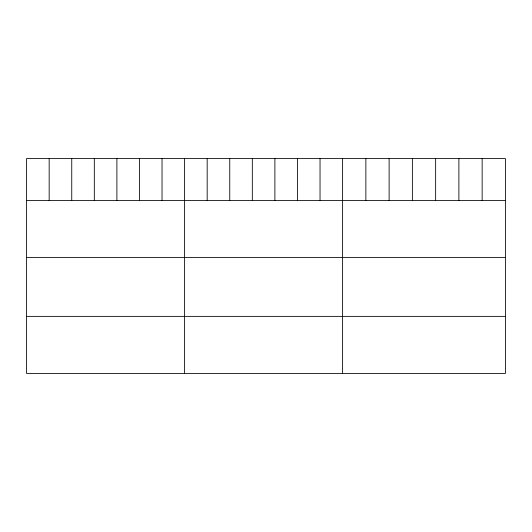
<?xml version="1.0" encoding="UTF-8"?>
<svg xmlns="http://www.w3.org/2000/svg" width="532" height="532" viewBox="0 0 532 532"><rect width="100%" height="100%" fill="white"/><g stroke="black" fill="none" stroke-linecap="round" stroke-linejoin="round"><path stroke-width="0.8" d="M505.4 200.424L505.4 373.471L26.6 373.471L26.6 158.529L505.4 158.529L505.4 200.424L26.6 200.424M26.6 257.535L505.4 257.535M26.6 316.367L505.4 316.367M482.145 158.529L482.145 200.424M458.89 158.529L458.89 200.424M435.635 158.529L435.635 200.424M412.373 158.529L412.373 200.424M389.118 158.529L389.118 200.424M365.863 158.529L365.863 200.424M342.608 158.529L342.608 373.471M320.038 158.529L320.038 200.424M297.461 158.529L297.461 200.424M274.891 158.529L274.891 200.424M252.321 158.529L252.321 200.424M229.751 158.529L229.751 200.424M207.174 158.529L207.174 200.424M184.604 158.529L184.604 373.471M162.034 158.529L162.034 200.424M139.457 158.529L139.457 200.424M116.887 158.529L116.887 200.424M94.317 158.529L94.317 200.424M71.747 158.529L71.747 200.424M49.17 158.529L49.17 200.424"/></g></svg>
